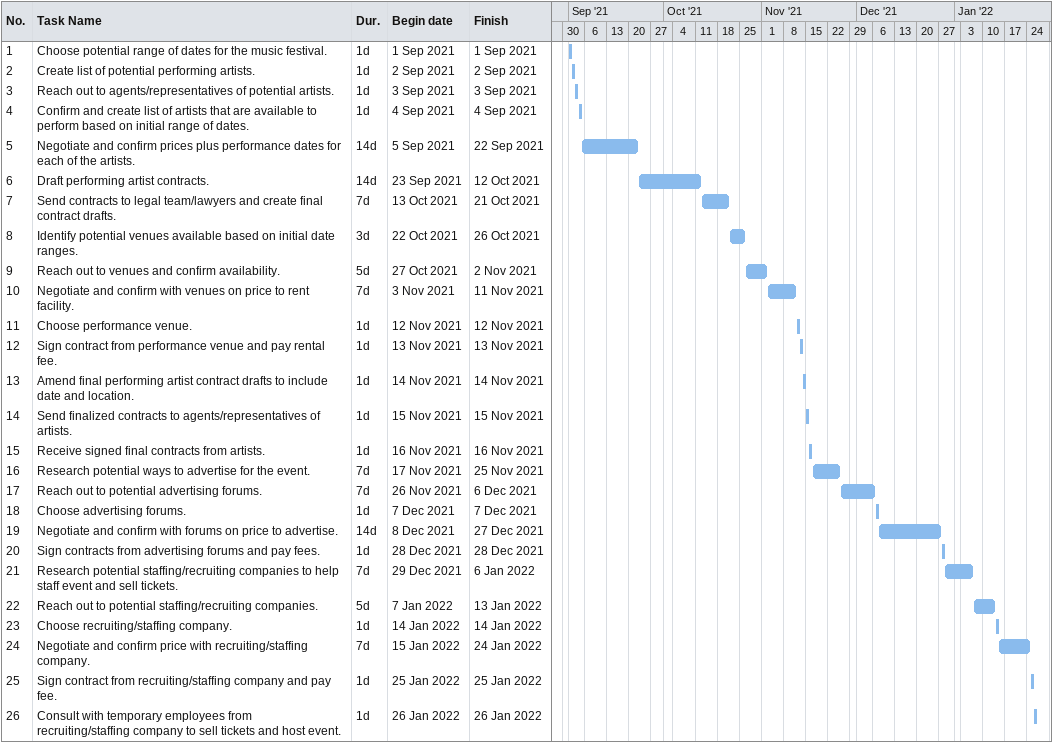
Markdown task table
| ID | Task | Duration | Start | Finish |
|---|---|---|---|---|
| 1 | Choose potential range of dates for the music festival. | 1d | 2021-09-01 | 2021-09-01 |
| 2 | Create list of potential performing artists. | 1d | 2021-09-02 | 2021-09-02 |
| 3 | Reach out to agents/representatives of potential artists. | 1d | 2021-09-03 | 2021-09-03 |
| 4 | Confirm and create list of artists that are available to perform based on initial range of dates. | 1d | 2021-09-04 | 2021-09-04 |
| 5 | Negotiate and confirm prices plus performance dates for each of the artists. | 14d | 2021-09-05 | 2021-09-22 |
| 6 | Draft performing artist contracts. | 14d | 2021-09-23 | 2021-10-12 |
| 7 | Send contracts to legal team/lawyers and create final contract drafts. | 7d | 2021-10-13 | 2021-10-21 |
| 8 | Identify potential venues available based on initial date ranges. | 3d | 2021-10-22 | 2021-10-26 |
| 9 | Reach out to venues and confirm availability. | 5d | 2021-10-27 | 2021-11-02 |
| 10 | Negotiate and confirm with venues on price to rent facility. | 7d | 2021-11-03 | 2021-11-11 |
| 11 | Choose performance venue. | 1d | 2021-11-12 | 2021-11-12 |
| 12 | Sign contract from performance venue and pay rental fee. | 1d | 2021-11-13 | 2021-11-13 |
| 13 | Amend final performing artist contract drafts to include date and location. | 1d | 2021-11-14 | 2021-11-14 |
| 14 | Send finalized contracts to agents/representatives of artists. | 1d | 2021-11-15 | 2021-11-15 |
| 15 | Receive signed final contracts from artists. | 1d | 2021-11-16 | 2021-11-16 |
| 16 | Research potential ways to advertise for the event. | 7d | 2021-11-17 | 2021-11-25 |
| 17 | Reach out to potential advertising forums. | 7d | 2021-11-26 | 2021-12-06 |
| 18 | Choose advertising forums. | 1d | 2021-12-07 | 2021-12-07 |
| 19 | Negotiate and confirm with forums on price to advertise. | 14d | 2021-12-08 | 2021-12-27 |
| 20 | Sign contracts from advertising forums and pay fees. | 1d | 2021-12-28 | 2021-12-28 |
| 21 | Research potential staffing/recruiting companies to help staff event and sell tickets. | 7d | 2021-12-29 | 2022-01-06 |
| 22 | Reach out to potential staffing/recruiting companies. | 5d | 2022-01-07 | 2022-01-13 |
| 23 | Choose recruiting/staffing company. | 1d | 2022-01-14 | 2022-01-14 |
| 24 | Negotiate and confirm price with recruiting/staffing company. | 7d | 2022-01-15 | 2022-01-24 |
| 25 | Sign contract from recruiting/staffing company and pay fee. | 1d | 2022-01-25 | 2022-01-25 |
| 26 | Consult with temporary employees from recruiting/staffing company to sell tickets and host event. | 1d | 2022-01-26 | 2022-01-26 |
